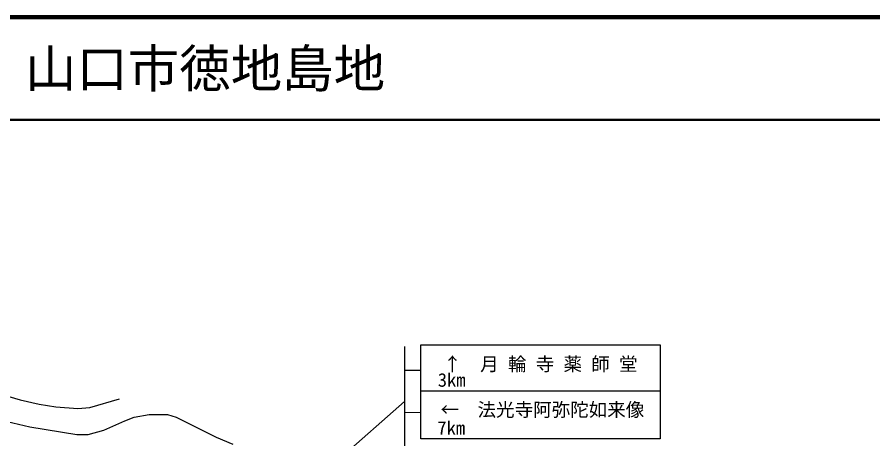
# Model space of a CAD drawing. Units: millimetres, scale not verified. Extents: x 40000 to 680000, y 20000 to 380000.
# Drawn here: x 404268 to 487426, y 338987 to 380000 of the extents above; entities that cross this region are included whole.
import ezdxf
from ezdxf.enums import TextEntityAlignment as Align

# ---------------------------------------------------------------- set-up
doc = ezdxf.new("R2010")
doc.units = ezdxf.units.MM
doc.header["$LTSCALE"] = 1000
for name, color, linetype, lineweight in [('M-BGD', 7, 'Continuous', 25), ('M-STR-STRC', 7, 'Continuous', 25), ('M-TTL', 2, 'Continuous', 140), ('M-TTL-LINE', 7, 'Continuous', 50)]:
    doc.layers.add(name, color=color, linetype=linetype, lineweight=lineweight)
doc.layers.add('M-TTL-TXT', color=7, linetype='Continuous')
doc.styles.add('ＭＳ ゴシック', font='')
doc.styles.get('ＭＳ ゴシック').set_extended_font_data('MS Gothic')

msp = doc.modelspace()

# ---------------------------------------------------------------- linework, layer by layer
at = {"layer": 'M-BGD'}
for p, q in [((401092, 343803), (404564, 342787)), ((404564, 342787), (406426, 342364)), ((411337, 342025), (414216, 342872)), ((406426, 342364), (408035, 342110)), ((408035, 342110), (410152, 341941)), ((410152, 341941), (411337, 342025)), ((414724, 340755), (415655, 341094)), ((415655, 341094), (417094, 341348)), ((417094, 341348), (418872, 341348)), ((418872, 341348), (419719, 341094)), ((419719, 341094), (423614, 339147)), ((403294, 340671), (405495, 340163)), ((405495, 340163), (410067, 339401)), ((412692, 339824), (414724, 340755)), ((410067, 339401), (411168, 339401)), ((411168, 339401), (412692, 339824)), ((423614, 339147), (425222, 338469))]:
    msp.add_line(p, q, dxfattribs=at)
at = {"layer": 'M-STR-STRC'}
for p, q in [((441925, 347971), (441925, 338174)), ((441925, 345682), (443487, 345683)), ((443487, 343663), (466765, 343663)), ((441925, 342633), (412684, 316901)), ((441924, 341569), (443487, 341570))]:
    msp.add_line(p, q, dxfattribs=at)
msp.add_lwpolyline([(443487, 348140), (466765, 348147), (466765, 338997), (443487, 338997)], close=True, dxfattribs=at)
at = {"layer": 'M-TTL'}
msp.add_line((680000, 380000), (40000, 380000), dxfattribs=at)
at = {"layer": 'M-TTL-LINE'}
msp.add_line((40000, 370000), (680000, 370000), dxfattribs=at)

# ---------------------------------------------------------------- texts
at = {"layer": 'M-STR-STRC', "style": 'ＭＳ ゴシック'}
for s, p in [('↑  月 輪 寺 薬 師 堂', (445670, 345209)), ('3km', (445147, 343663)), ('←\u3000法光寺阿弥陀如来像', (445411, 340773)), ('7km', (445107, 338997))]:
    msp.add_text(s, height=1320, dxfattribs=at).set_placement(p, align=Align.BOTTOM_LEFT)
at = {"layer": 'M-TTL-TXT', "style": 'ＭＳ ゴシック'}
msp.add_text('山口市徳地島地', height=3666, dxfattribs=at).set_placement((405024, 375000), align=Align.MIDDLE_LEFT)

doc.saveas('drawing.dxf')
